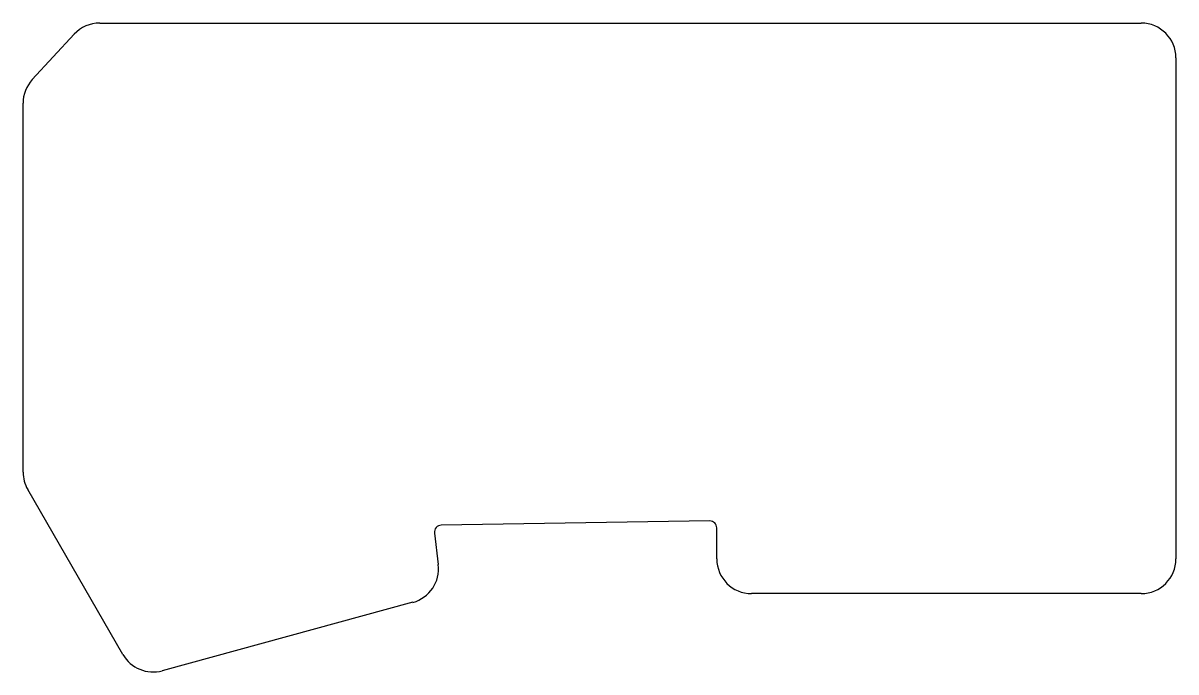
# Model space of a CAD drawing. Header units: millimetres. Extents: x 111 to 276, y -181 to -88.
import ezdxf

# ---------------------------------------------------------------- set-up
doc = ezdxf.new("R2010")
doc.units = ezdxf.units.MM

msp = doc.modelspace()

# ---------------------------------------------------------------- linework, layer by layer
at = {"linetype": 'CONTINUOUS'}
for p, q in [((121.81, -87.5), (271.5, -87.5)), ((112.11, -95.62), (118.14, -89.11)), ((276.5, -92.5), (276.5, -164.5)), ((110.78, -152.04), (110.78, -99.02)), ((125.14, -178.25), (111.45, -154.54)), ((209.48, -159.05), (170.89, -159.67)), ((210.5, -164.5), (210.5, -160.05)), ((169.91, -160.79), (170.47, -165.32)), ((271.5, -169.5), (215.5, -169.5)), ((166.82, -170.75), (130.79, -180.58))]:
    msp.add_line(p, q, dxfattribs=at)
for centre, radius, start, end in [((121.81, -92.5), 5, 90, 137.2279), ((271.5, -92.5), 5, 0, 90), ((115.78, -99.02), 5, 137.2279, 180), ((115.78, -152.04), 5, 180, 210), ((209.5, -160.05), 1, 0, 90.9176), ((170.91, -160.67), 1, 90.9176, 187), ((165.51, -165.93), 5, 285.2496, 366.9906), ((215.5, -164.5), 5, 180, 270), ((271.5, -164.5), 5, 270, 360), ((129.47, -175.75), 5, 210, 285.2496)]:
    msp.add_arc(centre, radius, start, end, dxfattribs=at)

doc.saveas('drawing.dxf')
